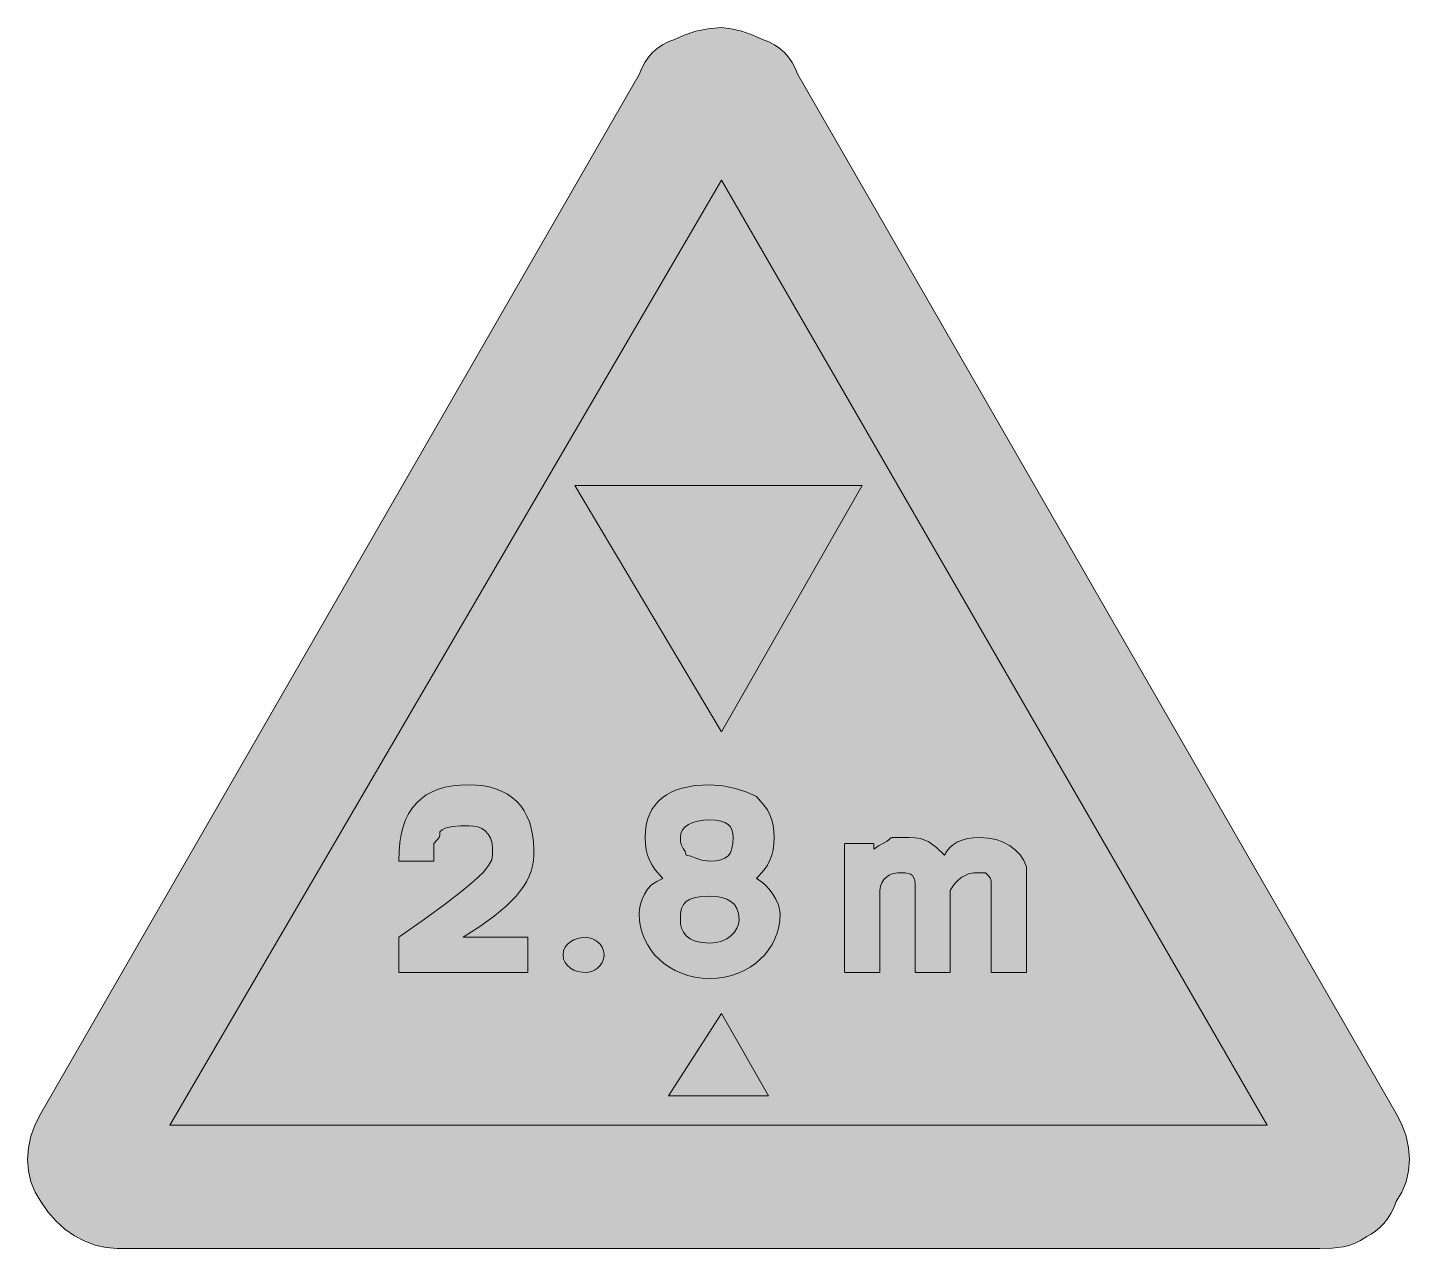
# Model space of a CAD drawing. Header units: metres. Extents: x 142 to 425, y 11 to 261.
import ezdxf

# ---------------------------------------------------------------- set-up
doc = ezdxf.new("R2010")
doc.units = ezdxf.units.M
for name, color, linetype, true_color in [('FILL_BLACK_000000', 7, 'Continuous', 0x000000), ('FILL_RED_FF0000', 7, 'Continuous', 0xff0000), ('FILL_WHITE_FFFFFF', 7, 'Continuous', 0xffffff)]:
    doc.layers.add(name, color=color, linetype=linetype, true_color=true_color)

msp = doc.modelspace()

# ---------------------------------------------------------------- hatches: boundary and pattern name
at = {"layer": 'FILL_BLACK_000000', "true_color": 0x000000}
h = msp.add_hatch(color=7, dxfattribs=at)
h.dxf.hatch_style = 1
h.paths.add_polyline_path([(284.01, 116.64), (254.01, 167.04), (312.81, 167.04), (284.01, 116.64)])
h = msp.add_hatch(color=7, dxfattribs=at)
h.dxf.hatch_style = 1
h.paths.add_polyline_path([(244.41, 74.64), (244.41, 67.44), (218.01, 67.44), (218.01, 74.64), (223.31, 78.36), (227.59, 81.48), (230.94, 84.07), (233.46, 86.19), (235.25, 87.92), (236.4, 89.32), (237.02, 90.47), (237.21, 91.44), (237.21, 92.64), (237.1, 93.88), (236.8, 94.91), (236.32, 95.74), (235.71, 96.39), (234.98, 96.87), (234.17, 97.2), (233.31, 97.38), (232.41, 97.44), (230.63, 97.42), (228.96, 97.29), (227.52, 96.93), (226.91, 96.64), (226.41, 96.24), (226.39, 95.53), (226.26, 95.04), (225.9, 94.55), (225.21, 93.84), (225.21, 90.24), (218.01, 90.24), (218.07, 92.19), (218.23, 94.01), (218.52, 95.69), (218.91, 97.23), (219.42, 98.64), (220.03, 99.92), (220.77, 101.07), (221.61, 102.09), (222.57, 102.98), (223.63, 103.75), (224.82, 104.4), (226.11, 104.92), (227.52, 105.33), (229.03, 105.61), (230.67, 105.78), (232.41, 105.84), (233.94, 105.78), (235.39, 105.62), (236.75, 105.34), (238.02, 104.96), (239.19, 104.47), (240.28, 103.88), (241.27, 103.18), (242.16, 102.39), (242.95, 101.5), (243.65, 100.51), (244.24, 99.42), (244.73, 98.25), (245.11, 96.98), (245.39, 95.62), (245.55, 94.17), (245.61, 92.64), (245.61, 91.44), (245.55, 90.33), (245.38, 89.24), (245.1, 88.18), (244.71, 87.13), (244.2, 86.09), (243.58, 85.07), (242.01, 83.04), (239.98, 81.01), (237.51, 78.95), (234.58, 76.84), (231.21, 74.64), (244.41, 74.64)])
h = msp.add_hatch(color=7, dxfattribs=at)
h.dxf.hatch_style = 1
h.paths.add_polyline_path([(277.16, 66.84), (275.82, 67.29), (274.55, 67.85), (273.36, 68.52), (272.26, 69.28), (271.26, 70.14), (270.35, 71.08), (269.55, 72.1), (268.86, 73.19), (268.28, 74.34), (267.82, 75.55), (267.48, 76.81), (267.28, 78.11), (267.21, 79.44), (267.27, 80.39), (267.45, 81.41), (267.78, 82.46), (268.26, 83.49), (268.91, 84.47), (269.74, 85.35), (270.77, 86.08), (272.01, 86.64), (270.43, 88.46), (269.82, 89.4), (269.31, 90.39), (268.92, 91.43), (268.63, 92.55), (268.47, 93.74), (268.41, 95.04), (268.47, 96.35), (268.63, 97.57), (268.91, 98.71), (269.29, 99.76), (269.78, 100.74), (270.37, 101.62), (271.07, 102.42), (271.86, 103.14), (272.75, 103.77), (273.74, 104.32), (274.83, 104.79), (276, 105.16), (278.63, 105.67), (281.61, 105.84), (284.29, 105.63), (286.86, 105.09), (289.2, 104.32), (291.21, 103.44), (292.78, 101.62), (293.4, 100.68), (293.91, 99.69), (294.3, 98.65), (294.58, 97.53), (294.75, 96.34), (294.81, 95.04), (294.75, 93.74), (294.58, 92.55), (294.3, 91.43), (293.91, 90.39), (293.4, 89.4), (292.78, 88.46), (291.21, 86.64), (292.11, 86.08), (292.97, 85.35), (293.78, 84.47), (294.51, 83.49), (295.12, 82.46), (295.6, 81.41), (295.9, 80.39), (296.01, 79.44), (295.94, 78.11), (295.74, 76.81), (295.4, 75.55), (294.94, 74.34), (294.36, 73.19), (293.67, 72.1), (292.87, 71.08), (291.96, 70.14), (290.96, 69.28), (289.86, 68.52), (288.67, 67.85), (287.4, 67.29), (286.06, 66.84), (284.64, 66.51), (283.16, 66.31), (281.61, 66.24), (280.06, 66.31), (278.58, 66.51), (277.16, 66.84)])
h.paths.add_polyline_path([(277.6, 82.47), (276.81, 81.99), (276.24, 81.34), (275.87, 80.51), (275.67, 79.48), (275.61, 78.24), (275.67, 77.34), (275.87, 76.48), (276.24, 75.67), (276.81, 74.94), (277.6, 74.33), (278.65, 73.85), (279.97, 73.55), (281.61, 73.44), (282.9, 73.55), (284.07, 73.85), (285.09, 74.33), (285.96, 74.94), (286.66, 75.67), (287.18, 76.48), (287.5, 77.34), (287.61, 78.24), (287.5, 79.48), (287.18, 80.51), (286.66, 81.34), (285.96, 81.99), (285.09, 82.47), (284.07, 82.8), (282.9, 82.98), (281.61, 83.04), (279.97, 82.98), (278.65, 82.8), (277.6, 82.47)], flags=16)
h.paths.add_polyline_path([(286.17, 96.61), (285.84, 97.23), (285.36, 97.74), (284.71, 98.13), (283.88, 98.41), (282.85, 98.58), (281.61, 98.64), (280.32, 98.58), (279.15, 98.41), (278.13, 98.13), (277.26, 97.74), (276.56, 97.23), (276.04, 96.61), (275.72, 95.88), (275.61, 95.04), (275.66, 94.25), (275.8, 93.63), (276.21, 92.79), (276.62, 92.17), (276.81, 91.44), (277.73, 91.25), (278.76, 90.84), (280.02, 90.43), (281.61, 90.24), (282.85, 90.3), (283.88, 90.48), (284.71, 90.81), (285.36, 91.29), (285.84, 91.94), (286.17, 92.77), (286.35, 93.8), (286.41, 95.04), (286.35, 95.88), (286.17, 96.61)], flags=16)
h = msp.add_hatch(color=7, dxfattribs=at)
h.dxf.hatch_style = 1
h.paths.add_polyline_path([(334.52, 87.61), (333.21, 86.94), (332.54, 86.43), (331.9, 85.81), (331.31, 85.08), (330.81, 84.24), (330.81, 67.44), (323.61, 67.44), (323.61, 85.44), (323.55, 86.23), (323.38, 86.83), (323.1, 87.25), (322.71, 87.54), (322.2, 87.71), (321.58, 87.8), (320.01, 87.84), (318.94, 87.61), (318.34, 87.33), (317.76, 86.94), (317.23, 86.43), (316.8, 85.81), (316.52, 85.08), (316.41, 84.24), (316.41, 67.44), (309.21, 67.44), (309.21, 93.84), (315.21, 93.84), (315.21, 92.64), (316.11, 93.35), (317.01, 93.84), (317.91, 94.33), (318.81, 95.04), (322.41, 95.04), (323.65, 94.98), (324.72, 94.81), (325.64, 94.53), (326.46, 94.14), (327.98, 93.01), (329.61, 91.44), (330.12, 92.28), (330.73, 93.01), (331.47, 93.63), (332.31, 94.14), (333.27, 94.53), (334.33, 94.81), (335.52, 94.98), (336.81, 95.04), (338.55, 94.93), (340.17, 94.61), (341.64, 94.09), (342.96, 93.39), (344.11, 92.52), (345.08, 91.5), (345.85, 90.33), (346.41, 89.04), (346.41, 87.84), (346.41, 86.64), (346.41, 67.44), (339.21, 67.44), (339.21, 85.44), (339.19, 86.15), (339.06, 86.64), (338.7, 87.13), (338.01, 87.84), (335.61, 87.84), (334.52, 87.61)])
h = msp.add_hatch(color=7, dxfattribs=at)
h.dxf.hatch_style = 1
h.paths.add_polyline_path([(259.9, 70.2), (259.62, 69.46), (259.19, 68.85), (258.66, 68.34), (258.08, 67.95), (257.48, 67.66), (256.41, 67.44), (255.51, 67.5), (254.65, 67.66), (253.84, 67.95), (253.11, 68.34), (252.5, 68.85), (252.02, 69.46), (251.72, 70.2), (251.61, 71.04), (251.72, 71.88), (252.02, 72.61), (252.5, 73.23), (253.11, 73.74), (253.84, 74.13), (254.65, 74.41), (255.51, 74.58), (256.41, 74.64), (257.48, 74.41), (258.08, 74.13), (258.66, 73.74), (259.19, 73.23), (259.62, 72.61), (259.9, 71.88), (260.01, 71.04), (259.9, 70.2)])
h = msp.add_hatch(color=7, dxfattribs=at)
h.dxf.hatch_style = 1
h.paths.add_polyline_path([(284.01, 59.04), (293.61, 42.24), (273.21, 42.24), (284.01, 59.04)])
at = {"layer": 'FILL_RED_FF0000', "true_color": 0xff0000}
h = msp.add_hatch(color=7, dxfattribs=at)
h.dxf.hatch_style = 1
h.paths.add_polyline_path([(267.21, 251.04), (267.72, 252.33), (268.33, 253.51), (269.07, 254.58), (269.91, 255.54), (270.87, 256.38), (271.93, 257.11), (273.12, 257.73), (274.41, 258.24), (276.42, 259.12), (278.76, 259.89), (281.33, 260.43), (284.01, 260.64), (286, 260.43), (288.21, 259.89), (290.42, 259.12), (292.41, 258.24), (293.7, 257.73), (294.88, 257.11), (295.95, 256.38), (296.91, 255.54), (297.75, 254.58), (298.48, 253.51), (299.1, 252.33), (299.61, 251.04), (422.01, 38.64), (423.19, 36.34), (424.03, 33.97), (424.54, 31.57), (424.71, 29.19), (424.54, 26.86), (424.03, 24.63), (423.19, 22.55), (422.01, 20.64), (421.51, 19.35), (420.9, 18.16), (420.22, 17.1), (419.46, 16.14), (418.65, 15.3), (417.79, 14.56), (416.91, 13.95), (416.01, 13.44), (414.71, 12.65), (413.5, 12.05), (412.34, 11.63), (411.21, 11.34), (408.92, 11.08), (406.41, 11.04), (160.41, 11.04), (158.16, 11.21), (155.95, 11.7), (153.79, 12.5), (151.71, 13.59), (149.75, 14.97), (147.92, 16.61), (146.27, 18.5), (144.81, 20.64), (143.63, 22.55), (142.78, 24.63), (142.28, 26.86), (142.11, 29.19), (142.28, 31.57), (142.78, 33.97), (143.63, 36.34), (144.81, 38.64), (267.21, 251.04)])
at = {"layer": 'FILL_WHITE_FFFFFF', "true_color": 0xffffff}
h = msp.add_hatch(color=7, dxfattribs=at)
h.dxf.hatch_style = 1
h.paths.add_polyline_path([(171.21, 36.24), (284.01, 229.44), (395.61, 36.24), (171.21, 36.24)])

# ---------------------------------------------------------------- linework, layer by layer
at = {"layer": 'FILL_BLACK_000000', "lineweight": 0, "true_color": 0x000000}
for points in [[(284.01, 116.64), (254.01, 167.04), (312.81, 167.04)], [(244.41, 74.64), (244.41, 67.44), (218.01, 67.44), (218.01, 74.64), (223.31, 78.36), (227.59, 81.48), (230.94, 84.07), (233.46, 86.19), (235.25, 87.92), (236.4, 89.32), (237.02, 90.47), (237.21, 91.44), (237.21, 92.64), (237.1, 93.88), (236.8, 94.91), (236.32, 95.74), (235.71, 96.39), (234.98, 96.87), (234.17, 97.2), (233.31, 97.38), (232.41, 97.44), (230.63, 97.42), (228.96, 97.29), (227.52, 96.93), (226.91, 96.64), (226.41, 96.24), (226.39, 95.53), (226.26, 95.04), (225.9, 94.55), (225.21, 93.84), (225.21, 90.24), (218.01, 90.24), (218.07, 92.19), (218.23, 94.01), (218.52, 95.69), (218.91, 97.23), (219.42, 98.64), (220.03, 99.92), (220.77, 101.07), (221.61, 102.09), (222.57, 102.98), (223.63, 103.75), (224.82, 104.4), (226.11, 104.92), (227.52, 105.33), (229.03, 105.61), (230.67, 105.78), (232.41, 105.84), (233.94, 105.78), (235.39, 105.62), (236.75, 105.34), (238.02, 104.96), (239.19, 104.47), (240.28, 103.88), (241.27, 103.18), (242.16, 102.39), (242.95, 101.5), (243.65, 100.51), (244.24, 99.42), (244.73, 98.25), (245.11, 96.98), (245.39, 95.62), (245.55, 94.17), (245.61, 92.64), (245.61, 91.44), (245.55, 90.33), (245.38, 89.24), (245.1, 88.18), (244.71, 87.13), (244.2, 86.09), (243.58, 85.07), (242.01, 83.04), (239.98, 81.01), (237.51, 78.95), (234.58, 76.84), (231.21, 74.64)], [(277.16, 66.84), (275.82, 67.29), (274.55, 67.85), (273.36, 68.52), (272.26, 69.28), (271.26, 70.14), (270.35, 71.08), (269.55, 72.1), (268.86, 73.19), (268.28, 74.34), (267.82, 75.55), (267.48, 76.81), (267.28, 78.11), (267.21, 79.44), (267.27, 80.39), (267.45, 81.41), (267.78, 82.46), (268.26, 83.49), (268.91, 84.47), (269.74, 85.35), (270.77, 86.08), (272.01, 86.64), (270.43, 88.46), (269.82, 89.4), (269.31, 90.39), (268.92, 91.43), (268.63, 92.55), (268.47, 93.74), (268.41, 95.04), (268.47, 96.35), (268.63, 97.57), (268.91, 98.71), (269.29, 99.76), (269.78, 100.74), (270.37, 101.62), (271.07, 102.42), (271.86, 103.14), (272.75, 103.77), (273.74, 104.32), (274.83, 104.79), (276, 105.16), (278.63, 105.67), (281.61, 105.84), (284.29, 105.63), (286.86, 105.09), (289.2, 104.32), (291.21, 103.44), (292.78, 101.62), (293.4, 100.68), (293.91, 99.69), (294.3, 98.65), (294.58, 97.53), (294.75, 96.34), (294.81, 95.04), (294.75, 93.74), (294.58, 92.55), (294.3, 91.43), (293.91, 90.39), (293.4, 89.4), (292.78, 88.46), (291.21, 86.64), (292.11, 86.08), (292.97, 85.35), (293.78, 84.47), (294.51, 83.49), (295.12, 82.46), (295.6, 81.41), (295.9, 80.39), (296.01, 79.44), (295.94, 78.11), (295.74, 76.81), (295.4, 75.55), (294.94, 74.34), (294.36, 73.19), (293.67, 72.1), (292.87, 71.08), (291.96, 70.14), (290.96, 69.28), (289.86, 68.52), (288.67, 67.85), (287.4, 67.29), (286.06, 66.84), (284.64, 66.51), (283.16, 66.31), (281.61, 66.24), (280.06, 66.31), (278.58, 66.51)], [(286.17, 96.61), (285.84, 97.23), (285.36, 97.74), (284.71, 98.13), (283.88, 98.41), (282.85, 98.58), (281.61, 98.64), (280.32, 98.58), (279.15, 98.41), (278.13, 98.13), (277.26, 97.74), (276.56, 97.23), (276.04, 96.61), (275.72, 95.88), (275.61, 95.04), (275.66, 94.25), (275.8, 93.63), (276.21, 92.79), (276.62, 92.17), (276.81, 91.44), (277.73, 91.25), (278.76, 90.84), (280.02, 90.43), (281.61, 90.24), (282.85, 90.3), (283.88, 90.48), (284.71, 90.81), (285.36, 91.29), (285.84, 91.94), (286.17, 92.77), (286.35, 93.8), (286.41, 95.04), (286.35, 95.88)], [(334.52, 87.61), (333.21, 86.94), (332.54, 86.43), (331.9, 85.81), (331.31, 85.08), (330.81, 84.24), (330.81, 67.44), (323.61, 67.44), (323.61, 85.44), (323.55, 86.23), (323.38, 86.83), (323.1, 87.25), (322.71, 87.54), (322.2, 87.71), (321.58, 87.8), (320.01, 87.84), (318.94, 87.61), (318.34, 87.33), (317.76, 86.94), (317.23, 86.43), (316.8, 85.81), (316.52, 85.08), (316.41, 84.24), (316.41, 67.44), (309.21, 67.44), (309.21, 93.84), (315.21, 93.84), (315.21, 92.64), (316.11, 93.35), (317.01, 93.84), (317.91, 94.33), (318.81, 95.04), (322.41, 95.04), (323.65, 94.98), (324.72, 94.81), (325.64, 94.53), (326.46, 94.14), (327.98, 93.01), (329.61, 91.44), (330.12, 92.28), (330.73, 93.01), (331.47, 93.63), (332.31, 94.14), (333.27, 94.53), (334.33, 94.81), (335.52, 94.98), (336.81, 95.04), (338.55, 94.93), (340.17, 94.61), (341.64, 94.09), (342.96, 93.39), (344.11, 92.52), (345.08, 91.5), (345.85, 90.33), (346.41, 89.04), (346.41, 87.84), (346.41, 86.64), (346.41, 67.44), (339.21, 67.44), (339.21, 85.44), (339.19, 86.15), (339.06, 86.64), (338.7, 87.13), (338.01, 87.84), (335.61, 87.84)], [(277.6, 82.47), (276.81, 81.99), (276.24, 81.34), (275.87, 80.51), (275.67, 79.48), (275.61, 78.24), (275.67, 77.34), (275.87, 76.48), (276.24, 75.67), (276.81, 74.94), (277.6, 74.33), (278.65, 73.85), (279.97, 73.55), (281.61, 73.44), (282.9, 73.55), (284.07, 73.85), (285.09, 74.33), (285.96, 74.94), (286.66, 75.67), (287.18, 76.48), (287.5, 77.34), (287.61, 78.24), (287.5, 79.48), (287.18, 80.51), (286.66, 81.34), (285.96, 81.99), (285.09, 82.47), (284.07, 82.8), (282.9, 82.98), (281.61, 83.04), (279.97, 82.98), (278.65, 82.8)], [(259.9, 70.2), (259.62, 69.46), (259.19, 68.85), (258.66, 68.34), (258.08, 67.95), (257.48, 67.66), (256.41, 67.44), (255.51, 67.5), (254.65, 67.66), (253.84, 67.95), (253.11, 68.34), (252.5, 68.85), (252.02, 69.46), (251.72, 70.2), (251.61, 71.04), (251.72, 71.88), (252.02, 72.61), (252.5, 73.23), (253.11, 73.74), (253.84, 74.13), (254.65, 74.41), (255.51, 74.58), (256.41, 74.64), (257.48, 74.41), (258.08, 74.13), (258.66, 73.74), (259.19, 73.23), (259.62, 72.61), (259.9, 71.88), (260.01, 71.04)], [(284.01, 59.04), (293.61, 42.24), (273.21, 42.24)]]:
    msp.add_lwpolyline(points, close=True, dxfattribs=at)
at = {"layer": 'FILL_RED_FF0000', "lineweight": 0, "true_color": 0xff0000}
msp.add_lwpolyline([(267.21, 251.04), (267.72, 252.33), (268.33, 253.51), (269.07, 254.58), (269.91, 255.54), (270.87, 256.38), (271.93, 257.11), (273.12, 257.73), (274.41, 258.24), (276.42, 259.12), (278.76, 259.89), (281.33, 260.43), (284.01, 260.64), (286, 260.43), (288.21, 259.89), (290.42, 259.12), (292.41, 258.24), (293.7, 257.73), (294.88, 257.11), (295.95, 256.38), (296.91, 255.54), (297.75, 254.58), (298.48, 253.51), (299.1, 252.33), (299.61, 251.04), (422.01, 38.64), (423.19, 36.34), (424.03, 33.97), (424.54, 31.57), (424.71, 29.19), (424.54, 26.86), (424.03, 24.63), (423.19, 22.55), (422.01, 20.64), (421.51, 19.35), (420.9, 18.16), (420.22, 17.1), (419.46, 16.14), (418.65, 15.3), (417.79, 14.56), (416.91, 13.95), (416.01, 13.44), (414.71, 12.65), (413.5, 12.05), (412.34, 11.63), (411.21, 11.34), (408.92, 11.08), (406.41, 11.04), (160.41, 11.04), (158.16, 11.21), (155.95, 11.7), (153.79, 12.5), (151.71, 13.59), (149.75, 14.97), (147.92, 16.61), (146.27, 18.5), (144.81, 20.64), (143.63, 22.55), (142.78, 24.63), (142.28, 26.86), (142.11, 29.19), (142.28, 31.57), (142.78, 33.97), (143.63, 36.34), (144.81, 38.64)], close=True, dxfattribs=at)
at = {"layer": 'FILL_WHITE_FFFFFF', "lineweight": 0, "true_color": 0xff0000}
msp.add_lwpolyline([(171.21, 36.24), (284.01, 229.44), (395.61, 36.24)], close=True, dxfattribs=at)

doc.saveas('drawing.dxf')
